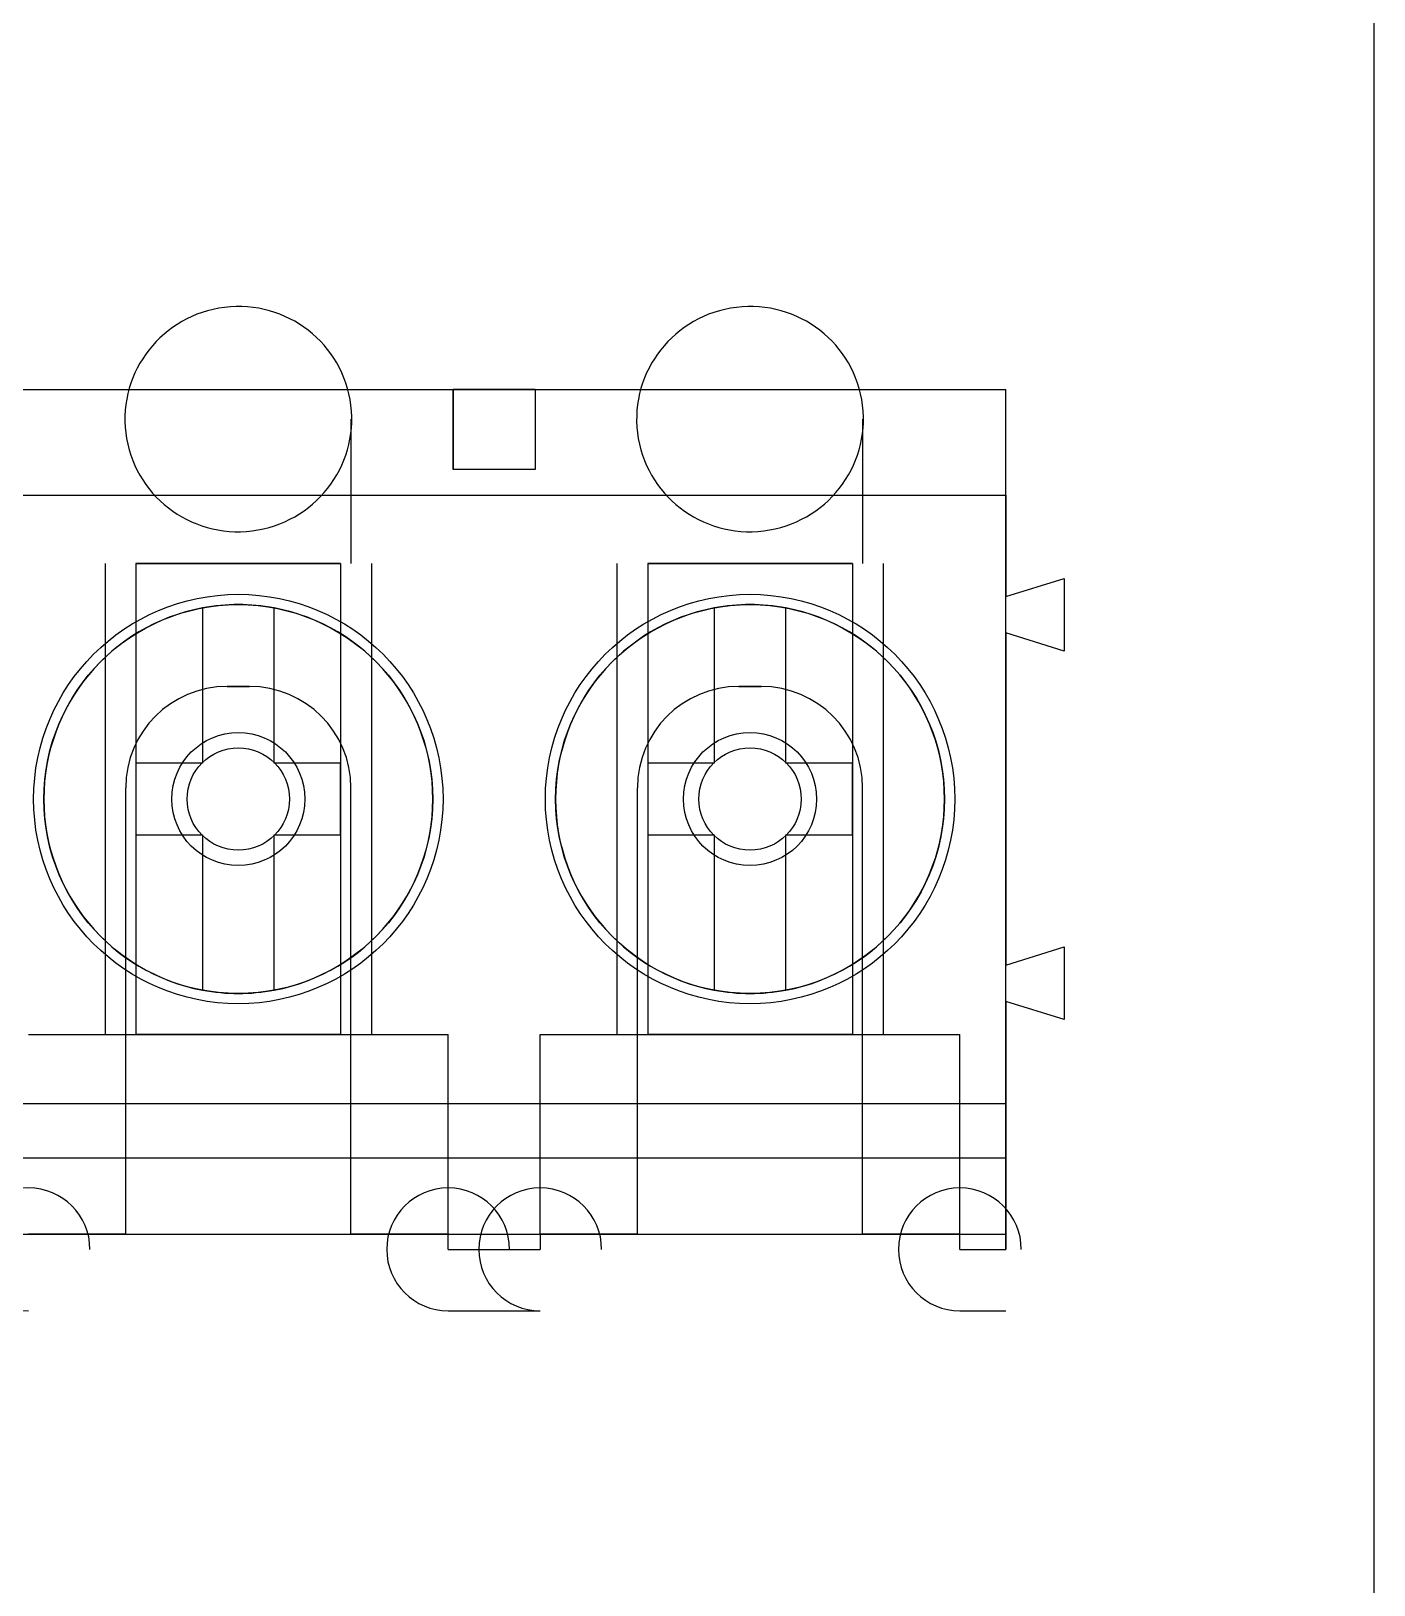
# Model space of a CAD drawing. Header units: millimetres. Extents: x 111.8 to 160, y -132.1 to -43.2.
# Drawn here: x 146.9 to 160.02, y -116.9 to -101.72 of the extents above; entities that cross this region are included whole.
import ezdxf

# ---------------------------------------------------------------- set-up
doc = ezdxf.new("R2010")
doc.units = ezdxf.units.MM
doc.layers.add('Feature', color=7, linetype='CONTINUOUS')

msp = doc.modelspace()

# ---------------------------------------------------------------- linework, layer by layer
at = {"layer": 'Feature'}
for p, q in [((160.02, -45.72), (160.02, -129.54)), ((160.02, -45.72, 1.58), (160.02, -129.54, 1.58)), ((160.02, -45.72, 1.58), (160.02, -129.54, 1.58)), ((160.02, -45.72), (160.02, -129.54)), ((116.424, -105.22, 1.63), (156.424, -105.22, 1.63)), ((116.424, -105.22, 1.63), (156.424, -105.22, 1.63)), ((146.824, -105.22, 4.63), (151.024, -105.22, 4.63)), ((146.824, -105.22, 4.63), (151.024, -105.22, 4.63)), ((151.024, -105.22, 10.99), (151.024, -105.22, 4.63)), ((151.824, -105.22, 10.99), (151.024, -105.22, 10.99)), ((151.024, -106, 10.99), (151.024, -105.22, 4.63)), ((151.024, -105.22, 10.99), (151.024, -105.22, 4.63)), ((151.024, -105.22, 10.99), (151.024, -106, 10.99)), ((151.024, -106, 10.99), (151.024, -105.22, 4.63)), ((151.824, -105.22, 10.99), (151.024, -105.22, 10.99)), ((151.024, -105.22, 10.99), (151.024, -106, 10.99)), ((151.824, -105.22, 4.63), (151.824, -105.22, 10.99)), ((151.824, -105.22, 4.63), (156.424, -105.22, 4.63)), ((151.824, -105.22, 4.63), (156.424, -105.22, 4.63)), ((151.824, -105.22, 4.63), (151.824, -106, 10.99)), ((151.824, -105.22, 10.99), (151.824, -106, 10.99)), ((151.824, -105.22, 4.63), (151.824, -105.22, 10.99)), ((151.824, -105.22, 4.63), (151.824, -106, 10.99)), ((151.824, -105.22, 10.99), (151.824, -106, 10.99)), ((156.424, -113.47, 1.63), (156.424, -105.22, 1.63)), ((156.424, -113.47, 1.63), (156.424, -105.22, 1.63)), ((156.424, -105.22, 1.63), (156.424, -105.22, 4.63)), ((156.424, -106.25, 13.03), (156.424, -105.22, 4.63)), ((156.424, -105.22, 1.63), (156.424, -105.22, 4.63)), ((156.424, -106.25, 13.03), (156.424, -105.22, 4.63)), ((150.024, -105.508, 6.98), (150.024, -106.92, 6.98)), ((150.024, -105.508, 6.98), (150.024, -106.92, 6.98)), ((155.024, -105.508, 6.98), (155.024, -106.92, 6.98)), ((155.024, -105.508, 6.98), (155.024, -106.92, 6.98)), ((151.824, -106, 10.99), (151.024, -106, 10.99)), ((151.824, -106, 10.99), (151.024, -106, 10.99)), ((116.424, -106.25, 13.03), (156.424, -106.25, 13.03)), ((116.424, -106.25, 13.03), (156.424, -106.25, 13.03)), ((156.424, -106.25, 13.03), (156.424, -107.242, 13.03)), ((156.424, -106.25, 13.03), (156.424, -107.242, 13.03)), ((147.624, -106.92, 3.68), (147.624, -111.52, 3.68)), ((147.624, -106.92, 5.58), (147.624, -106.92, 3.68)), ((147.624, -106.92, 5.58), (147.624, -111.52, 5.58)), ((147.624, -106.92, 3.68), (147.624, -111.52, 3.68)), ((147.624, -106.92, 5.58), (147.624, -111.52, 5.58)), ((147.624, -106.92, 5.58), (147.624, -106.92, 3.68)), ((147.924, -106.92, 3.38), (147.924, -111.52, 3.38)), ((147.924, -106.92, 5.88), (147.924, -111.52, 5.88)), ((147.924, -106.92, 5.88), (147.924, -111.52, 5.88)), ((148.924, -106.92, 5.88), (147.924, -106.92, 5.88)), ((147.924, -106.92, 3.38), (149.924, -106.92, 3.38)), ((147.924, -106.92, 3.38), (147.924, -111.52, 3.38)), ((148.924, -106.92, 5.88), (147.924, -106.92, 5.88)), ((147.924, -106.92, 3.38), (149.924, -106.92, 3.38)), ((149.924, -106.92, 5.88), (148.924, -106.92, 5.88)), ((149.924, -106.92, 5.88), (148.924, -106.92, 5.88)), ((149.924, -106.92, 5.88), (149.924, -111.52, 5.88)), ((149.924, -106.92, 5.88), (149.924, -111.52, 5.88)), ((149.924, -106.92, 3.38), (149.924, -111.52, 3.38)), ((149.924, -106.92, 3.38), (149.924, -111.52, 3.38)), ((150.224, -106.92, 5.58), (150.224, -111.52, 5.58)), ((150.224, -106.92, 3.68), (150.224, -106.92, 5.58)), ((150.224, -106.92, 3.68), (150.224, -111.52, 3.68)), ((150.224, -106.92, 5.58), (150.224, -111.52, 5.58)), ((150.224, -106.92, 3.68), (150.224, -111.52, 3.68)), ((150.224, -106.92, 3.68), (150.224, -106.92, 5.58)), ((152.624, -106.92, 3.68), (152.624, -111.52, 3.68)), ((152.624, -106.92, 5.58), (152.624, -106.92, 3.68)), ((152.624, -106.92, 5.58), (152.624, -111.52, 5.58)), ((152.624, -106.92, 3.68), (152.624, -111.52, 3.68)), ((152.624, -106.92, 5.58), (152.624, -111.52, 5.58)), ((152.624, -106.92, 5.58), (152.624, -106.92, 3.68)), ((152.924, -106.92, 3.38), (152.924, -111.52, 3.38)), ((152.924, -106.92, 5.88), (152.924, -111.52, 5.88)), ((152.924, -106.92, 5.88), (152.924, -111.52, 5.88)), ((153.924, -106.92, 5.88), (152.924, -106.92, 5.88)), ((152.924, -106.92, 3.38), (154.924, -106.92, 3.38)), ((152.924, -106.92, 3.38), (152.924, -111.52, 3.38)), ((153.924, -106.92, 5.88), (152.924, -106.92, 5.88)), ((152.924, -106.92, 3.38), (154.924, -106.92, 3.38)), ((154.924, -106.92, 5.88), (153.924, -106.92, 5.88)), ((154.924, -106.92, 5.88), (153.924, -106.92, 5.88)), ((154.924, -106.92, 5.88), (154.924, -111.52, 5.88)), ((154.924, -106.92, 5.88), (154.924, -111.52, 5.88)), ((154.924, -106.92, 3.38), (154.924, -111.52, 3.38)), ((154.924, -106.92, 3.38), (154.924, -111.52, 3.38)), ((155.224, -106.92, 5.58), (155.224, -111.52, 5.58)), ((155.224, -106.92, 3.68), (155.224, -106.92, 5.58)), ((155.224, -106.92, 3.68), (155.224, -111.52, 3.68)), ((155.224, -106.92, 5.58), (155.224, -111.52, 5.58)), ((155.224, -106.92, 3.68), (155.224, -111.52, 3.68)), ((155.224, -106.92, 3.68), (155.224, -106.92, 5.58)), ((156.424, -107.242, 13.03), (156.994, -107.065, 13.03)), ((156.424, -107.242, 8.73), (156.994, -107.065, 8.73)), ((156.424, -107.242, 13.03), (156.994, -107.065, 13.03)), ((156.424, -107.242, 8.73), (156.994, -107.065, 8.73)), ((156.994, -107.065, 13.03), (156.994, -107.775, 13.03)), ((156.994, -107.065, 8.73), (156.994, -107.775, 8.73)), ((156.994, -107.065, 8.73), (156.994, -107.065, 13.03)), ((156.994, -107.065, 8.73), (156.994, -107.065, 13.03)), ((156.994, -107.065, 13.03), (156.994, -107.775, 13.03)), ((156.994, -107.065, 8.73), (156.994, -107.775, 8.73)), ((156.424, -107.242, 8.73), (156.424, -107.242, 13.03)), ((156.424, -107.597, 8.73), (156.424, -107.242, 8.73)), ((156.424, -107.597, 8.73), (156.424, -107.242, 8.73)), ((156.424, -107.242, 8.73), (156.424, -107.242, 13.03)), ((148.574, -107.353, 12.83), (148.574, -107.353, 12.13)), ((148.574, -107.353, 12.13), (148.574, -108.87, 12.13)), ((148.574, -107.353, 12.83), (148.574, -108.87, 12.83)), ((148.574, -107.353, 12.83), (148.574, -108.87, 12.83)), ((148.574, -107.353, 12.83), (148.574, -107.353, 12.13)), ((148.574, -107.353, 12.13), (148.574, -108.87, 12.13)), ((149.274, -107.353, 12.83), (149.274, -107.353, 12.13)), ((149.274, -108.87, 12.83), (149.274, -107.353, 12.83)), ((149.274, -108.87, 12.13), (149.274, -107.353, 12.13)), ((149.274, -108.87, 12.83), (149.274, -107.353, 12.83)), ((149.274, -108.87, 12.13), (149.274, -107.353, 12.13)), ((149.274, -107.353, 12.83), (149.274, -107.353, 12.13)), ((153.574, -107.353, 12.83), (153.574, -107.353, 12.13)), ((153.574, -107.353, 12.13), (153.574, -108.87, 12.13)), ((153.574, -107.353, 12.83), (153.574, -108.87, 12.83)), ((153.574, -107.353, 12.83), (153.574, -108.87, 12.83)), ((153.574, -107.353, 12.83), (153.574, -107.353, 12.13)), ((153.574, -107.353, 12.13), (153.574, -108.87, 12.13)), ((154.274, -107.353, 12.83), (154.274, -107.353, 12.13)), ((154.274, -108.87, 12.83), (154.274, -107.353, 12.83)), ((154.274, -108.87, 12.13), (154.274, -107.353, 12.13)), ((154.274, -108.87, 12.83), (154.274, -107.353, 12.83)), ((154.274, -108.87, 12.13), (154.274, -107.353, 12.13)), ((154.274, -107.353, 12.83), (154.274, -107.353, 12.13)), ((156.424, -107.597, 8.73), (156.424, -107.597, 13.03)), ((156.424, -107.597, 13.03), (156.424, -110.843, 13.03)), ((156.424, -107.597, 13.03), (156.424, -110.843, 13.03)), ((156.994, -107.775, 13.03), (156.424, -107.597, 13.03)), ((156.994, -107.775, 13.03), (156.424, -107.597, 13.03)), ((156.424, -107.597, 8.73), (156.424, -107.597, 13.03)), ((156.994, -107.775, 8.73), (156.424, -107.597, 8.73)), ((156.994, -107.775, 8.73), (156.424, -107.597, 8.73)), ((156.994, -107.775, 8.73), (156.994, -107.775, 13.03)), ((156.994, -107.775, 8.73), (156.994, -107.775, 13.03)), ((148.814, -108.12, 1.63), (149.034, -108.12, 1.63)), ((148.814, -108.12, 1.63), (149.034, -108.12, 1.63)), ((149.034, -108.12, 2.43), (148.814, -108.12, 2.43)), ((148.814, -108.12, 2.43), (148.814, -108.12, 1.63)), ((148.814, -108.12, 2.43), (148.814, -108.12, 1.63)), ((149.034, -108.12, 2.43), (148.814, -108.12, 2.43)), ((149.034, -108.12, 1.63), (149.034, -108.12, 2.43)), ((149.034, -108.12, 1.63), (149.034, -108.12, 2.43)), ((153.814, -108.12, 1.63), (154.034, -108.12, 1.63)), ((153.814, -108.12, 1.63), (154.034, -108.12, 1.63)), ((154.034, -108.12, 2.43), (153.814, -108.12, 2.43)), ((153.814, -108.12, 2.43), (153.814, -108.12, 1.63)), ((153.814, -108.12, 2.43), (153.814, -108.12, 1.63)), ((154.034, -108.12, 2.43), (153.814, -108.12, 2.43)), ((154.034, -108.12, 1.63), (154.034, -108.12, 2.43)), ((154.034, -108.12, 1.63), (154.034, -108.12, 2.43)), ((148.574, -108.87, 12.13), (147.924, -108.87, 12.13)), ((147.924, -108.87, 12.13), (147.924, -109.57, 12.13)), ((147.924, -108.87, 12.83), (147.924, -109.57, 12.83)), ((148.574, -108.87, 12.83), (147.924, -108.87, 12.83)), ((148.574, -108.87, 12.83), (147.924, -108.87, 12.83)), ((148.574, -108.87, 12.13), (147.924, -108.87, 12.13)), ((147.924, -108.87, 12.83), (147.924, -108.87, 12.13)), ((147.924, -108.87, 12.83), (147.924, -108.87, 12.13)), ((147.924, -108.87, 12.13), (147.924, -109.57, 12.13)), ((147.924, -108.87, 12.83), (147.924, -109.57, 12.83)), ((148.574, -108.87, 12.83), (148.574, -108.87, 12.13)), ((148.574, -108.87, 12.83), (148.574, -108.87, 12.13)), ((149.924, -108.87, 12.83), (149.274, -108.87, 12.83)), ((149.924, -108.87, 12.13), (149.274, -108.87, 12.13)), ((149.274, -108.87, 12.13), (149.274, -108.87, 12.83)), ((149.924, -108.87, 12.83), (149.274, -108.87, 12.83)), ((149.924, -108.87, 12.13), (149.274, -108.87, 12.13)), ((149.274, -108.87, 12.13), (149.274, -108.87, 12.83)), ((149.924, -109.57, 12.83), (149.924, -108.87, 12.83)), ((149.924, -109.57, 12.13), (149.924, -108.87, 12.13)), ((149.924, -109.57, 12.13), (149.924, -108.87, 12.13)), ((149.924, -108.87, 12.83), (149.924, -108.87, 12.13)), ((149.924, -109.57, 12.83), (149.924, -108.87, 12.83)), ((149.924, -108.87, 12.83), (149.924, -108.87, 12.13)), ((153.574, -108.87, 12.13), (152.924, -108.87, 12.13)), ((152.924, -108.87, 12.13), (152.924, -109.57, 12.13)), ((152.924, -108.87, 12.83), (152.924, -109.57, 12.83)), ((153.574, -108.87, 12.83), (152.924, -108.87, 12.83)), ((153.574, -108.87, 12.83), (152.924, -108.87, 12.83)), ((153.574, -108.87, 12.13), (152.924, -108.87, 12.13)), ((152.924, -108.87, 12.83), (152.924, -108.87, 12.13)), ((152.924, -108.87, 12.83), (152.924, -108.87, 12.13)), ((152.924, -108.87, 12.13), (152.924, -109.57, 12.13)), ((152.924, -108.87, 12.83), (152.924, -109.57, 12.83)), ((153.574, -108.87, 12.83), (153.574, -108.87, 12.13)), ((153.574, -108.87, 12.83), (153.574, -108.87, 12.13)), ((154.924, -108.87, 12.83), (154.274, -108.87, 12.83)), ((154.924, -108.87, 12.13), (154.274, -108.87, 12.13)), ((154.274, -108.87, 12.13), (154.274, -108.87, 12.83)), ((154.924, -108.87, 12.83), (154.274, -108.87, 12.83)), ((154.924, -108.87, 12.13), (154.274, -108.87, 12.13)), ((154.274, -108.87, 12.13), (154.274, -108.87, 12.83)), ((154.924, -109.57, 12.83), (154.924, -108.87, 12.83)), ((154.924, -109.57, 12.13), (154.924, -108.87, 12.13)), ((154.924, -109.57, 12.13), (154.924, -108.87, 12.13)), ((154.924, -108.87, 12.83), (154.924, -108.87, 12.13)), ((154.924, -109.57, 12.83), (154.924, -108.87, 12.83)), ((154.924, -108.87, 12.83), (154.924, -108.87, 12.13)), ((147.824, -113.47, 1.63), (147.824, -109.11, 1.63)), ((147.824, -109.11, 2.43), (147.824, -109.11, 1.63)), ((147.824, -111.52, 2.43), (147.824, -109.11, 2.43)), ((147.824, -109.11, 2.43), (147.824, -109.11, 1.63)), ((147.824, -113.47, 1.63), (147.824, -109.11, 1.63)), ((147.824, -111.52, 2.43), (147.824, -109.11, 2.43)), ((150.024, -113.47, 1.63), (150.024, -109.11, 1.63)), ((150.024, -113.47, 1.63), (150.024, -109.11, 1.63)), ((150.024, -109.11, 1.63), (150.024, -109.11, 2.43)), ((150.024, -111.52, 2.43), (150.024, -109.11, 2.43)), ((150.024, -109.11, 1.63), (150.024, -109.11, 2.43)), ((150.024, -111.52, 2.43), (150.024, -109.11, 2.43)), ((152.824, -113.47, 1.63), (152.824, -109.11, 1.63)), ((152.824, -109.11, 2.43), (152.824, -109.11, 1.63)), ((152.824, -111.52, 2.43), (152.824, -109.11, 2.43)), ((152.824, -109.11, 2.43), (152.824, -109.11, 1.63)), ((152.824, -113.47, 1.63), (152.824, -109.11, 1.63)), ((152.824, -111.52, 2.43), (152.824, -109.11, 2.43)), ((155.024, -113.47, 1.63), (155.024, -109.11, 1.63)), ((155.024, -113.47, 1.63), (155.024, -109.11, 1.63)), ((155.024, -109.11, 1.63), (155.024, -109.11, 2.43)), ((155.024, -111.52, 2.43), (155.024, -109.11, 2.43)), ((155.024, -109.11, 1.63), (155.024, -109.11, 2.43)), ((155.024, -111.52, 2.43), (155.024, -109.11, 2.43)), ((149.424, -109.22, 2.43), (149.424, -109.22, -1.97)), ((149.424, -109.22, 2.43), (149.424, -109.22, -1.97)), ((149.574, -109.22), (149.574, -109.22, 1.58)), ((149.574, -109.22), (149.574, -109.22, 1.58)), ((150.824, -109.22, 8.13), (150.824, -109.22, 12.83)), ((150.824, -109.22, 8.13), (150.824, -109.22, 12.83)), ((150.924, -109.22, 13.03), (150.924, -109.22, 8.13)), ((150.924, -109.22, 13.03), (150.924, -109.22, 8.13)), ((154.424, -109.22, 2.43), (154.424, -109.22, -1.97)), ((154.424, -109.22, 2.43), (154.424, -109.22, -1.97)), ((154.574, -109.22), (154.574, -109.22, 1.58)), ((154.574, -109.22), (154.574, -109.22, 1.58)), ((155.824, -109.22, 8.13), (155.824, -109.22, 12.83)), ((155.824, -109.22, 8.13), (155.824, -109.22, 12.83)), ((155.924, -109.22, 13.03), (155.924, -109.22, 8.13)), ((155.924, -109.22, 13.03), (155.924, -109.22, 8.13)), ((147.924, -109.57, 12.13), (148.574, -109.57, 12.13)), ((147.924, -109.57, 12.83), (148.574, -109.57, 12.83)), ((147.924, -109.57, 12.83), (147.924, -109.57, 12.13)), ((147.924, -109.57, 12.83), (148.574, -109.57, 12.83)), ((147.924, -109.57, 12.83), (147.924, -109.57, 12.13)), ((147.924, -109.57, 12.13), (148.574, -109.57, 12.13)), ((148.574, -109.57, 12.13), (148.574, -111.087, 12.13)), ((148.574, -109.57, 12.83), (148.574, -111.087, 12.83)), ((148.574, -109.57, 12.13), (148.574, -109.57, 12.83)), ((148.574, -109.57, 12.13), (148.574, -111.087, 12.13)), ((148.574, -109.57, 12.83), (148.574, -111.087, 12.83)), ((148.574, -109.57, 12.13), (148.574, -109.57, 12.83)), ((149.274, -111.087, 12.83), (149.274, -109.57, 12.83)), ((149.274, -109.57, 12.83), (149.924, -109.57, 12.83)), ((149.274, -111.087, 12.83), (149.274, -109.57, 12.83)), ((149.274, -111.087, 12.13), (149.274, -109.57, 12.13)), ((149.274, -109.57, 12.83), (149.274, -109.57, 12.13)), ((149.274, -111.087, 12.13), (149.274, -109.57, 12.13)), ((149.274, -109.57, 12.13), (149.924, -109.57, 12.13)), ((149.274, -109.57, 12.83), (149.924, -109.57, 12.83)), ((149.274, -109.57, 12.83), (149.274, -109.57, 12.13)), ((149.274, -109.57, 12.13), (149.924, -109.57, 12.13)), ((149.924, -109.57, 12.83), (149.924, -109.57, 12.13)), ((149.924, -109.57, 12.83), (149.924, -109.57, 12.13)), ((152.924, -109.57, 12.13), (153.574, -109.57, 12.13)), ((152.924, -109.57, 12.83), (153.574, -109.57, 12.83)), ((152.924, -109.57, 12.83), (152.924, -109.57, 12.13)), ((152.924, -109.57, 12.83), (153.574, -109.57, 12.83)), ((152.924, -109.57, 12.83), (152.924, -109.57, 12.13)), ((152.924, -109.57, 12.13), (153.574, -109.57, 12.13)), ((153.574, -109.57, 12.13), (153.574, -111.087, 12.13)), ((153.574, -109.57, 12.83), (153.574, -111.087, 12.83)), ((153.574, -109.57, 12.13), (153.574, -109.57, 12.83)), ((153.574, -109.57, 12.13), (153.574, -111.087, 12.13)), ((153.574, -109.57, 12.83), (153.574, -111.087, 12.83)), ((153.574, -109.57, 12.13), (153.574, -109.57, 12.83)), ((154.274, -111.087, 12.83), (154.274, -109.57, 12.83)), ((154.274, -109.57, 12.83), (154.924, -109.57, 12.83)), ((154.274, -111.087, 12.83), (154.274, -109.57, 12.83)), ((154.274, -111.087, 12.13), (154.274, -109.57, 12.13)), ((154.274, -109.57, 12.83), (154.274, -109.57, 12.13)), ((154.274, -111.087, 12.13), (154.274, -109.57, 12.13)), ((154.274, -109.57, 12.13), (154.924, -109.57, 12.13)), ((154.274, -109.57, 12.83), (154.924, -109.57, 12.83)), ((154.274, -109.57, 12.83), (154.274, -109.57, 12.13)), ((154.274, -109.57, 12.13), (154.924, -109.57, 12.13)), ((154.924, -109.57, 12.83), (154.924, -109.57, 12.13)), ((154.924, -109.57, 12.83), (154.924, -109.57, 12.13)), ((156.424, -110.843, 13.03), (156.994, -110.665, 13.03)), ((156.424, -110.843, 8.73), (156.994, -110.665, 8.73)), ((156.424, -110.843, 13.03), (156.994, -110.665, 13.03)), ((156.424, -110.843, 8.73), (156.994, -110.665, 8.73)), ((156.994, -110.665, 13.03), (156.994, -111.375, 13.03)), ((156.994, -110.665, 8.73), (156.994, -111.375, 8.73)), ((156.994, -110.665, 8.73), (156.994, -110.665, 13.03)), ((156.994, -110.665, 8.73), (156.994, -110.665, 13.03)), ((156.994, -110.665, 13.03), (156.994, -111.375, 13.03)), ((156.994, -110.665, 8.73), (156.994, -111.375, 8.73)), ((156.424, -110.843, 8.73), (156.424, -110.843, 13.03)), ((156.424, -111.198, 8.73), (156.424, -110.843, 8.73)), ((156.424, -111.198, 8.73), (156.424, -110.843, 8.73)), ((156.424, -110.843, 8.73), (156.424, -110.843, 13.03)), ((148.574, -111.087, 12.83), (148.574, -111.087, 12.13)), ((148.574, -111.087, 12.83), (148.574, -111.087, 12.13)), ((149.274, -111.087, 12.83), (149.274, -111.087, 12.13)), ((149.274, -111.087, 12.83), (149.274, -111.087, 12.13)), ((153.574, -111.087, 12.83), (153.574, -111.087, 12.13)), ((153.574, -111.087, 12.83), (153.574, -111.087, 12.13)), ((154.274, -111.087, 12.83), (154.274, -111.087, 12.13)), ((154.274, -111.087, 12.83), (154.274, -111.087, 12.13)), ((156.994, -111.375, 13.03), (156.424, -111.197, 13.03)), ((156.994, -111.375, 13.03), (156.424, -111.197, 13.03)), ((156.994, -111.375, 8.73), (156.424, -111.197, 8.73)), ((156.994, -111.375, 8.73), (156.424, -111.197, 8.73)), ((156.424, -111.198, 8.73), (156.424, -111.198, 13.03)), ((156.424, -111.198, 13.03), (156.424, -112.196, 13.03)), ((156.424, -111.198, 13.03), (156.424, -112.196, 13.03)), ((156.424, -111.198, 8.73), (156.424, -111.198, 13.03)), ((156.994, -111.375, 8.73), (156.994, -111.375, 13.03)), ((156.994, -111.375, 8.73), (156.994, -111.375, 13.03)), ((146.874, -111.52, 8.13), (150.974, -111.52, 8.13)), ((146.874, -111.52, 8.13), (150.974, -111.52, 8.13)), ((146.874, -111.52, 2.43), (147.824, -111.52, 2.43)), ((146.874, -111.52, 2.43), (147.824, -111.52, 2.43)), ((147.624, -111.52, 5.58), (147.624, -111.52, 3.68)), ((147.624, -111.52, 5.58), (147.624, -111.52, 3.68)), ((147.824, -113.47, 2.43), (147.824, -111.52, 2.43)), ((147.824, -111.52, 2.43), (150.024, -111.52, 2.43)), ((147.824, -113.47, 2.43), (147.824, -111.52, 2.43)), ((147.824, -111.52, 2.43), (150.024, -111.52, 2.43)), ((147.924, -111.52, 3.38), (149.924, -111.52, 3.38)), ((149.924, -111.52, 5.88), (147.924, -111.52, 5.88)), ((149.924, -111.52, 5.88), (147.924, -111.52, 5.88)), ((147.924, -111.52, 3.38), (149.924, -111.52, 3.38)), ((150.024, -113.47, 2.43), (150.024, -111.52, 2.43)), ((150.024, -111.52, 2.43), (150.974, -111.52, 2.43)), ((150.024, -113.47, 2.43), (150.024, -111.52, 2.43)), ((150.024, -111.52, 2.43), (150.974, -111.52, 2.43)), ((150.224, -111.52, 3.68), (150.224, -111.52, 5.58)), ((150.224, -111.52, 3.68), (150.224, -111.52, 5.58)), ((150.974, -113.47, 8.13), (150.974, -111.52, 8.13)), ((150.974, -111.52, 2.43), (150.974, -111.52, 8.13)), ((150.974, -113.47, 2.43), (150.974, -111.52, 2.43)), ((150.974, -113.47, 8.13), (150.974, -111.52, 8.13)), ((150.974, -111.52, 2.43), (150.974, -111.52, 8.13)), ((150.974, -113.47, 2.43), (150.974, -111.52, 2.43)), ((151.874, -113.47, 2.43), (151.874, -111.52, 2.43)), ((151.874, -111.52, 2.43), (151.874, -111.52, 8.13)), ((151.874, -113.47, 8.13), (151.874, -111.52, 8.13)), ((151.874, -113.47, 8.13), (151.874, -111.52, 8.13)), ((151.874, -111.52, 8.13), (155.974, -111.52, 8.13)), ((151.874, -111.52, 2.43), (151.874, -111.52, 8.13)), ((151.874, -111.52, 8.13), (155.974, -111.52, 8.13)), ((151.874, -111.52, 2.43), (152.824, -111.52, 2.43)), ((151.874, -113.47, 2.43), (151.874, -111.52, 2.43)), ((151.874, -111.52, 2.43), (152.824, -111.52, 2.43)), ((152.624, -111.52, 5.58), (152.624, -111.52, 3.68)), ((152.624, -111.52, 5.58), (152.624, -111.52, 3.68)), ((152.824, -113.47, 2.43), (152.824, -111.52, 2.43)), ((152.824, -111.52, 2.43), (155.024, -111.52, 2.43)), ((152.824, -113.47, 2.43), (152.824, -111.52, 2.43)), ((152.824, -111.52, 2.43), (155.024, -111.52, 2.43)), ((152.924, -111.52, 3.38), (154.924, -111.52, 3.38)), ((154.924, -111.52, 5.88), (152.924, -111.52, 5.88)), ((154.924, -111.52, 5.88), (152.924, -111.52, 5.88)), ((152.924, -111.52, 3.38), (154.924, -111.52, 3.38)), ((155.024, -113.47, 2.43), (155.024, -111.52, 2.43)), ((155.024, -111.52, 2.43), (155.974, -111.52, 2.43)), ((155.024, -113.47, 2.43), (155.024, -111.52, 2.43)), ((155.024, -111.52, 2.43), (155.974, -111.52, 2.43)), ((155.224, -111.52, 3.68), (155.224, -111.52, 5.58)), ((155.224, -111.52, 3.68), (155.224, -111.52, 5.58)), ((155.974, -113.47, 8.13), (155.974, -111.52, 8.13)), ((155.974, -111.52, 2.43), (155.974, -111.52, 8.13)), ((155.974, -113.47, 2.43), (155.974, -111.52, 2.43)), ((155.974, -113.47, 8.13), (155.974, -111.52, 8.13)), ((155.974, -111.52, 2.43), (155.974, -111.52, 8.13)), ((155.974, -113.47, 2.43), (155.974, -111.52, 2.43)), ((116.424, -112.196, 13.03), (156.424, -112.196, 13.03)), ((116.424, -112.196, 13.03), (156.424, -112.196, 13.03)), ((156.424, -112.196, 13.03), (156.424, -112.726, 8.73)), ((156.424, -112.196, 13.03), (156.424, -112.726, 8.73)), ((116.424, -112.726, 8.73), (156.424, -112.726, 8.73)), ((116.424, -112.726, 8.73), (156.424, -112.726, 8.73)), ((156.424, -112.726, 8.73), (156.424, -113.62, 8.73)), ((156.424, -112.726, 8.73), (156.424, -113.62, 8.73)), ((145.024, -113.47, 1.63), (147.824, -113.47, 1.63)), ((145.024, -113.47, 1.63), (147.824, -113.47, 1.63)), ((146.874, -113.47, 8.73), (150.974, -113.47, 8.73)), ((146.874, -113.47, 8.73), (150.974, -113.47, 8.73)), ((146.874, -113.47, 8.13), (150.974, -113.47, 8.13)), ((147.824, -113.47, 2.43), (146.874, -113.47, 2.43)), ((146.874, -113.47, 8.13), (150.974, -113.47, 8.13)), ((147.824, -113.47, 2.43), (146.874, -113.47, 2.43)), ((147.824, -113.47, 2.43), (147.824, -113.47, 1.63)), ((147.824, -113.47, 2.43), (147.824, -113.47, 1.63)), ((150.024, -113.47, 1.63), (152.824, -113.47, 1.63)), ((150.024, -113.47, 1.63), (150.024, -113.47, 2.43)), ((150.974, -113.47, 2.43), (150.024, -113.47, 2.43)), ((150.024, -113.47, 1.63), (152.824, -113.47, 1.63)), ((150.024, -113.47, 1.63), (150.024, -113.47, 2.43)), ((150.974, -113.47, 2.43), (150.024, -113.47, 2.43)), ((150.974, -113.62, 8.73), (150.974, -113.47, 8.73)), ((150.974, -113.47, 8.13), (150.974, -113.47, 8.73)), ((150.974, -113.47, 8.13), (150.974, -113.47, 8.73)), ((150.974, -113.47, 5.23), (150.974, -113.47, 2.43)), ((150.974, -113.62, 5.23), (150.974, -113.47, 5.23)), ((150.974, -113.62, 8.73), (150.974, -113.47, 8.73)), ((150.974, -113.47, 5.23), (150.974, -113.47, 2.43)), ((150.974, -113.47, 5.23), (151.874, -113.47, 5.23)), ((150.974, -113.62, 5.23), (150.974, -113.47, 5.23)), ((150.974, -113.47, 5.23), (151.874, -113.47, 5.23)), ((151.874, -113.47, 8.73), (151.874, -113.62, 8.73)), ((151.874, -113.47, 8.73), (155.974, -113.47, 8.73)), ((151.874, -113.47, 8.73), (151.874, -113.62, 8.73)), ((151.874, -113.47, 5.23), (151.874, -113.62, 5.23)), ((151.874, -113.47, 2.43), (151.874, -113.47, 5.23)), ((151.874, -113.47, 8.13), (151.874, -113.47, 8.73)), ((151.874, -113.47, 8.73), (155.974, -113.47, 8.73)), ((151.874, -113.47, 8.13), (151.874, -113.47, 8.73)), ((151.874, -113.47, 8.13), (155.974, -113.47, 8.13)), ((151.874, -113.47, 2.43), (151.874, -113.47, 5.23)), ((152.824, -113.47, 2.43), (151.874, -113.47, 2.43)), ((151.874, -113.47, 5.23), (151.874, -113.62, 5.23)), ((151.874, -113.47, 8.13), (155.974, -113.47, 8.13)), ((152.824, -113.47, 2.43), (151.874, -113.47, 2.43)), ((152.824, -113.47, 2.43), (152.824, -113.47, 1.63)), ((152.824, -113.47, 2.43), (152.824, -113.47, 1.63)), ((155.024, -113.47, 1.63), (156.424, -113.47, 1.63)), ((155.024, -113.47, 1.63), (155.024, -113.47, 2.43)), ((155.974, -113.47, 2.43), (155.024, -113.47, 2.43)), ((155.024, -113.47, 1.63), (156.424, -113.47, 1.63)), ((155.024, -113.47, 1.63), (155.024, -113.47, 2.43)), ((155.974, -113.47, 2.43), (155.024, -113.47, 2.43)), ((155.974, -113.62, 8.73), (155.974, -113.47, 8.73)), ((155.974, -113.47, 8.13), (155.974, -113.47, 8.73)), ((155.974, -113.47, 8.13), (155.974, -113.47, 8.73)), ((155.974, -113.47, 5.23), (155.974, -113.47, 2.43)), ((155.974, -113.62, 5.23), (155.974, -113.47, 5.23)), ((155.974, -113.62, 8.73), (155.974, -113.47, 8.73)), ((155.974, -113.47, 5.23), (155.974, -113.47, 2.43)), ((155.974, -113.47, 5.23), (156.424, -113.47, 5.23)), ((155.974, -113.62, 5.23), (155.974, -113.47, 5.23)), ((155.974, -113.47, 5.23), (156.424, -113.47, 5.23)), ((156.424, -113.62, 5.23), (156.424, -113.47, 5.23)), ((156.424, -113.47, 5.23), (156.424, -113.47, 1.63)), ((156.424, -113.47, 5.23), (156.424, -113.47, 1.63)), ((156.424, -113.62, 5.23), (156.424, -113.47, 5.23)), ((150.974, -113.62, 8.73), (151.874, -113.62, 8.73)), ((150.974, -113.62, 8.73), (151.874, -113.62, 8.73)), ((150.974, -113.62, 5.23), (151.874, -113.62, 5.23)), ((150.974, -113.62, 5.23), (151.874, -113.62, 5.23)), ((155.974, -113.62, 8.73), (156.424, -113.62, 8.73)), ((155.974, -113.62, 8.73), (156.424, -113.62, 8.73)), ((155.974, -113.62, 5.23), (156.424, -113.62, 5.23)), ((155.974, -113.62, 5.23), (156.424, -113.62, 5.23)), ((150.974, -114.22, 8.13), (150.974, -114.22, 5.83)), ((150.974, -114.22, 8.13), (151.874, -114.22, 8.13)), ((150.974, -114.22, 8.13), (150.974, -114.22, 5.83)), ((150.974, -114.22, 8.13), (151.874, -114.22, 8.13)), ((150.974, -114.22, 5.83), (151.874, -114.22, 5.83)), ((150.974, -114.22, 5.83), (151.874, -114.22, 5.83)), ((151.874, -114.22, 5.83), (151.874, -114.22, 8.13)), ((151.874, -114.22, 5.83), (151.874, -114.22, 8.13)), ((155.974, -114.22, 8.13), (155.974, -114.22, 5.83)), ((155.974, -114.22, 8.13), (156.424, -114.22, 8.13)), ((155.974, -114.22, 8.13), (155.974, -114.22, 5.83)), ((155.974, -114.22, 8.13), (156.424, -114.22, 8.13)), ((155.974, -114.22, 5.83), (156.424, -114.22, 5.83)), ((155.974, -114.22, 5.83), (156.424, -114.22, 5.83)), ((156.424, -114.22, 8.13), (156.424, -114.22, 5.83)), ((156.424, -114.22, 8.13), (156.424, -114.22, 5.83))]:
    msp.add_line(p, q, dxfattribs=at)
for centre, radius in [((148.924, -109.22), 2), ((148.924, -109.22), 2), ((148.924, -109.22), 2), ((148.924, -109.22), 2), ((148.924, -109.22), 1.9), ((148.924, -109.22), 1.9), ((153.924, -109.22), 2), ((153.924, -109.22), 2), ((153.924, -109.22), 2), ((153.924, -109.22), 2), ((153.924, -109.22), 1.9), ((153.924, -109.22), 1.9), ((148.924, -109.22), 0.65), ((148.924, -109.22), 0.65), ((148.924, -109.22), 0.65), ((148.924, -109.22), 0.65), ((153.924, -109.22), 0.65), ((153.924, -109.22), 0.65), ((153.924, -109.22), 0.65), ((153.924, -109.22), 0.65), ((148.924, -109.22), 0.5), ((148.924, -109.22), 0.5), ((148.924, -109.22), 0.5), ((148.924, -109.22), 0.5), ((153.924, -109.22), 0.5), ((153.924, -109.22), 0.5), ((153.924, -109.22), 0.5), ((153.924, -109.22), 0.5)]:
    msp.add_circle(centre, radius, dxfattribs=at)
for centre, radius, start, end in [((148.924, -106.92, 6.98), 1.1, 0, 0), ((148.924, -106.92, 6.98), 1.1, 0, 0), ((153.924, -106.92, 6.98), 1.1, 0, 0), ((153.924, -106.92, 6.98), 1.1, 0, 0), ((149.924, -106.92, 5.58), 0.3, 0, 0), ((149.924, -106.92, 5.58), 0.3, 0, 0), ((154.924, -106.92, 5.58), 0.3, 0, 0), ((154.924, -106.92, 5.58), 0.3, 0, 0), ((147.924, -106.92, 3.68), 0, 180, 0), ((147.924, -106.92, 5.58), 0, 180, 0), ((147.924, -106.92, 5.58), 0, 180, 0), ((147.924, -106.92, 3.68), 0, 180, 0), ((148.924, -106.92, 6.98), 0, 0, 0), ((148.924, -106.92, 6.98), 0, 0, 0), ((149.924, -106.92, 3.68), 0, 0, 0), ((149.924, -106.92, 3.68), 0, 0, 0), ((152.924, -106.92, 3.68), 0, 180, 0), ((152.924, -106.92, 5.58), 0, 180, 0), ((152.924, -106.92, 5.58), 0, 180, 0), ((152.924, -106.92, 3.68), 0, 180, 0), ((153.924, -106.92, 6.98), 0, 0, 0), ((153.924, -106.92, 6.98), 0, 0, 0), ((154.924, -106.92, 3.68), 0, 0, 0), ((154.924, -106.92, 3.68), 0, 0, 0), ((148.924, -109.22, 12.13), 1.9, 79.3849, 100.615), ((148.924, -109.22, 12.13), 1.9, 79.3849, 100.615), ((153.924, -109.22, 12.13), 1.9, 79.3849, 100.615), ((153.924, -109.22, 12.13), 1.9, 79.3849, 100.615), ((148.924, -109.22, 12.83), 1.9, 100.615, -100.615), ((148.924, -109.22, 12.83), 1.9, 100.615, -100.615), ((148.924, -109.22, 12.83), 1.9, 0, 79.3849), ((148.924, -109.22, 12.83), 1.9, 0, 79.3849), ((153.924, -109.22, 12.83), 1.9, 100.615, -100.615), ((153.924, -109.22, 12.83), 1.9, 100.615, -100.615), ((153.924, -109.22, 12.83), 1.9, 0, 79.3849), ((153.924, -109.22, 12.83), 1.9, 0, 79.3849), ((148.814, -109.11, 1.63), 0.99, 90, 180), ((148.814, -109.11, 2.43), 0.99, 90, 180), ((148.814, -109.11, 1.63), 0.99, 90, 180), ((148.814, -109.11, 2.43), 0.99, 90, 180), ((149.034, -109.11, 1.63), 0.99, 0, 90), ((149.034, -109.11, 1.63), 0.99, 0, 90), ((149.034, -109.11, 2.43), 0.99, 0, 90), ((149.034, -109.11, 2.43), 0.99, 0, 90), ((153.814, -109.11, 1.63), 0.99, 90, 180), ((153.814, -109.11, 2.43), 0.99, 90, 180), ((153.814, -109.11, 1.63), 0.99, 90, 180), ((153.814, -109.11, 2.43), 0.99, 90, 180), ((154.034, -109.11, 1.63), 0.99, 0, 90), ((154.034, -109.11, 1.63), 0.99, 0, 90), ((154.034, -109.11, 2.43), 0.99, 0, 90), ((154.034, -109.11, 2.43), 0.99, 0, 90), ((148.924, -109.22, 12.83), 1.9, -79.3849, 0), ((148.924, -109.22, 12.83), 1.9, -79.3849, 0), ((153.924, -109.22, 12.83), 1.9, -79.3849, 0), ((153.924, -109.22, 12.83), 1.9, -79.3849, 0), ((148.924, -109.22, 12.13), 1.9, -100.615, -79.3849), ((148.924, -109.22, 12.13), 1.9, -100.615, -79.3849), ((153.924, -109.22, 12.13), 1.9, -100.615, -79.3849), ((153.924, -109.22, 12.13), 1.9, -100.615, -79.3849), ((149.924, -111.52, 5.58), 0.3, 0, 0), ((149.924, -111.52, 5.58), 0.3, 0, 0), ((154.924, -111.52, 5.58), 0.3, 0, 0), ((154.924, -111.52, 5.58), 0.3, 0, 0), ((147.924, -111.52, 3.68), 0, 180, 0), ((147.924, -111.52, 5.58), 0, 180, 0), ((147.924, -111.52, 3.68), 0, 180, 0), ((147.924, -111.52, 5.58), 0, 180, 0), ((149.924, -111.52, 3.68), 0, 0, 0), ((149.924, -111.52, 3.68), 0, 0, 0), ((152.924, -111.52, 3.68), 0, 180, 0), ((152.924, -111.52, 5.58), 0, 180, 0), ((152.924, -111.52, 3.68), 0, 180, 0), ((152.924, -111.52, 5.58), 0, 180, 0), ((154.924, -111.52, 3.68), 0, 0, 0), ((154.924, -111.52, 3.68), 0, 0, 0), ((146.874, -113.62, 5.83), 0.6, 0, -90), ((146.874, -113.62, 5.83), 0.6, 0, -90), ((150.974, -113.62, 5.83), 0.6, 0, -90), ((150.974, -113.62, 5.83), 0.6, 0, -90), ((151.874, -113.62, 5.83), 0.6, 0, -90), ((151.874, -113.62, 5.83), 0.6, 0, -90), ((155.974, -113.62, 5.83), 0.6, 0, -90), ((155.974, -113.62, 5.83), 0.6, 0, -90), ((150.974, -113.62, 8.13), 0, -90, 0), ((150.974, -113.62, 8.13), 0, -90, 0), ((151.874, -113.62, 8.13), 0, -90, 0), ((151.874, -113.62, 8.13), 0, -90, 0), ((155.974, -113.62, 8.13), 0, -90, 0), ((155.974, -113.62, 8.13), 0, -90, 0), ((156.424, -113.62, 8.13), 0, -90, 0), ((156.424, -113.62, 5.83), 0, -90, 0), ((156.424, -113.62, 8.13), 0, -90, 0), ((156.424, -113.62, 5.83), 0, -90, 0)]:
    msp.add_arc(centre, radius, start, end, dxfattribs=at)
for centre in [(148.924, -105.508, 6.98), (148.924, -105.508, 6.98), (153.924, -105.508, 6.98), (153.924, -105.508, 6.98)]:
    msp.add_ellipse(centre, major_axis=(1.1, 0.1349), ratio=0.992566, start_param=0, end_param=6.28318, dxfattribs=at)

doc.saveas('drawing.dxf')
